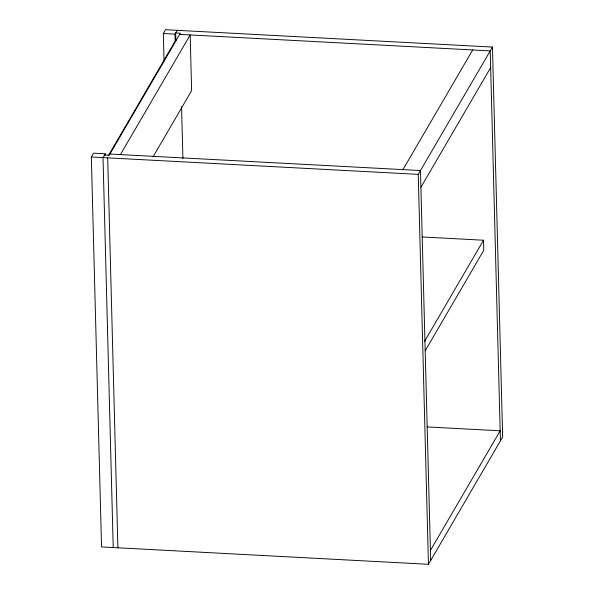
<?xml version="1.0" encoding="UTF-8"?>
<svg xmlns="http://www.w3.org/2000/svg" width="594" height="594" viewBox="0 0 594 594"><rect width="100%" height="100%" fill="white"/><g stroke="black" fill="none" stroke-linecap="round" stroke-linejoin="round"><path stroke-width="0.89" d="M164.048 61.308L163.32 33.516L165.548 29.7L492.448 47.075L502.658 437.013L428.452 564.3L101.552 546.926L91.342 156.987L93.57 153.17L105.242 153.787L105.287 155.643M105.242 153.787L103.014 157.61L113.224 547.542M175.193 41.55L175 34.14L177.22 30.324M108.464 155.539L175.861 39.939M120.419 154.596L190.177 34.949L191.632 90.652L153.037 156.861M402.955 169.617L472.713 49.963M428.452 564.3L418.243 174.361L492.448 47.075M420.908 187.258L490.659 67.605M424.465 341.535L483.523 240.228L422.453 236.984M425.193 350.764L483.783 250.252L483.523 240.228M430.412 550.452L500.17 430.806L427.153 426.923M163.32 33.516L175 34.14M179.67 34.385L490.221 50.891L500.43 440.83M109.912 154.039L420.47 170.545L430.68 560.484M104.559 154.96L109.229 155.205L180.346 33.219L175.675 32.974L175.869 40.385M91.342 156.987L418.243 174.361M181.556 106.63L182.915 158.501M107.685 157.856L117.894 547.794"/></g></svg>
